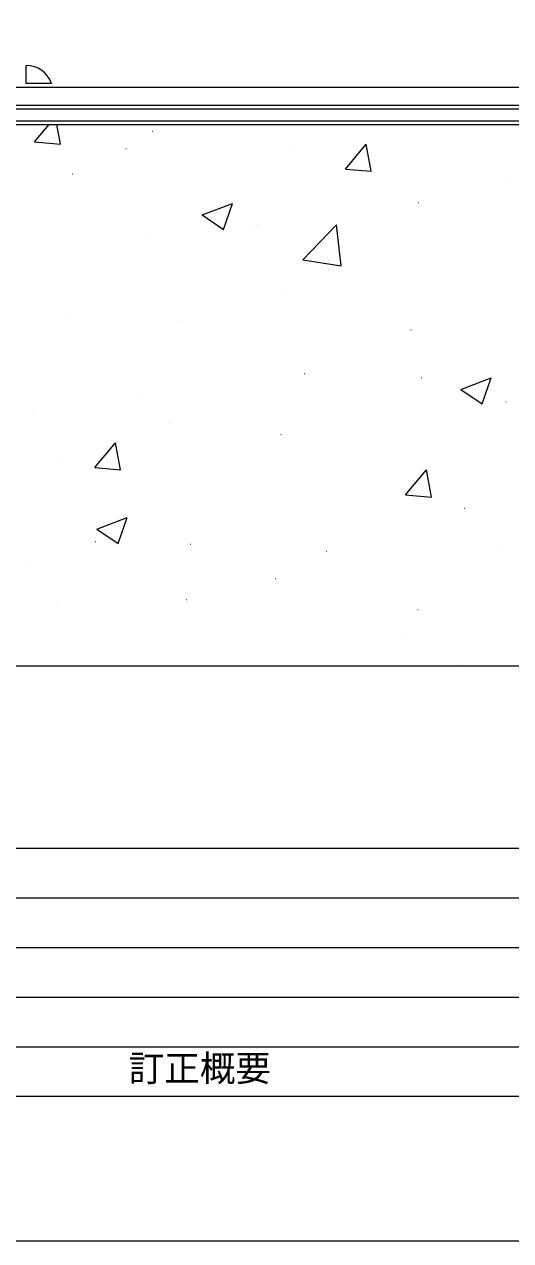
# Model space of a CAD drawing. Units: millimetres, scale not verified. Extents: x -840 to 840, y -594 to 594.
# Drawn here: x 326.5 to 461.2, y -594 to -257 of the extents above; entities that cross this region are included whole.
import ezdxf
from ezdxf.enums import TextEntityAlignment as Align

# ---------------------------------------------------------------- set-up
doc = ezdxf.new("R2010")
doc.units = ezdxf.units.MM
doc.header["$LTSCALE"] = 2
for name, color, linetype, lineweight in [('0-2_躯体', 134, 'Continuous', 9), ('0-3_輪郭線', 2, 'Continuous', 9), ('0-4_図面枠', 7, 'Continuous', 9), ('0-5_表題欄', 7, 'Continuous', 9), ('0-8_緩衝フォーム', 7, 'Continuous', 9), ('0-9_IBｼｰﾄ', 7, 'Continuous', 9), ('0-E_IBリキッド', 7, 'Continuous', 9)]:
    doc.layers.add(name, color=color, linetype=linetype, lineweight=lineweight)
doc.styles.add('ＭＳ ゴシック', font='')
doc.styles.get('ＭＳ ゴシック').set_extended_font_data('MS Gothic')

# ---------------------------------------------------------------- blocks, each defined once
blk = doc.blocks.new('T23')
at = {"layer": '0-5_表題欄'}
for p, q in [((0, 137.5), (900, 137.5)), ((0, 110), (900, 110)), ((0, 82.5), (900, 82.5)), ((0, 55), (900, 55)), ((0, 27.5), (900, 27.5)), ((0, 0), (900, 0))]:
    blk.add_line(p, q, dxfattribs=at)
at = {"layer": '0-5_表題欄', "style": 'ＭＳ ゴシック'}
blk.add_text('訂正概要', height=14.43, dxfattribs=at).set_placement((535.895, 3.977), align=Align.BOTTOM_LEFT)

msp = doc.modelspace()

# ---------------------------------------------------------------- linework, layer by layer
at = {"layer": '0-2_躯体', "color": 7}
for p, q in [((-592.559, -284.684), (487.441, -284.684)), ((-592.559, -434.684), (487.441, -434.684))]:
    msp.add_line(p, q, dxfattribs=at)
at = {"layer": '0-2_躯体'}
for p, q in [((329.357, -289.547), (333.438, -284.684)), ((336.53, -290.174), (335.517, -284.684)), ((329.357, -289.547), (336.53, -290.174)), ((361.967, -286.552), (361.987, -286.552)), ((354.667, -291.349), (354.687, -291.349)), ((400.51, -290.71), (400.53, -290.71)), ((415.428, -297.077), (421.213, -290.183)), ((422.601, -297.705), (421.213, -290.183)), ((418.726, -294.055), (418.746, -294.055)), ((339.897, -298.393), (339.917, -298.393)), ((415.428, -297.077), (422.601, -297.705)), ((460.703, -300.887), (460.723, -300.887)), ((375.759, -309.799), (384.162, -306.574)), ((381.728, -313.826), (384.162, -306.574)), ((435.721, -306.354), (435.741, -306.354)), ((375.759, -309.799), (381.728, -313.826)), ((390.273, -312.337), (390.293, -312.337)), ((390.721, -312.9), (390.741, -312.9)), ((403.627, -322.23), (412.973, -312.489)), ((414.299, -323.885), (412.973, -312.489)), ((360.232, -316.292), (360.252, -316.292)), ((403.627, -322.23), (414.299, -323.885)), ((399.051, -330.658), (399.071, -330.658)), ((338.438, -338.34), (338.458, -338.34)), ((369.55, -338.933), (369.57, -338.933)), ((433.609, -341.64), (433.629, -341.64)), ((404.152, -353.683), (404.172, -353.683)), ((436.55, -354.894), (436.57, -354.894)), ((447.388, -358.114), (455.79, -354.888)), ((453.357, -362.14), (455.79, -354.888)), ((358.705, -359.667), (358.725, -359.667)), ((447.388, -358.114), (453.357, -362.14)), ((328.664, -363.622), (328.684, -363.622)), ((459.918, -361.608), (459.938, -361.608)), ((366.567, -366.907), (366.587, -366.907)), ((397.592, -370.605), (397.612, -370.605)), ((346.007, -379.81), (351.792, -372.916)), ((353.18, -380.438), (351.792, -372.916)), ((336.979, -378.287), (336.999, -378.287)), ((346.007, -379.81), (353.18, -380.438)), ((432.079, -387.34), (437.864, -380.446)), ((439.251, -387.968), (437.864, -380.446)), ((432.079, -387.34), (439.251, -387.968)), ((346.562, -396.817), (354.964, -393.592)), ((352.531, -400.844), (354.964, -393.592)), ((448.37, -391.035), (448.39, -391.035)), ((346.562, -396.817), (352.531, -400.844)), ((346.182, -400.253), (346.202, -400.253)), ((372.584, -401.013), (372.604, -401.013)), ((410.24, -402.959), (410.26, -402.959)), ((458.459, -401.555), (458.479, -401.555)), ((327.136, -406.996), (327.156, -406.996)), ((396.133, -410.552), (396.153, -410.552)), ((371.483, -416.372), (371.503, -416.372)), ((335.52, -418.234), (335.54, -418.234)), ((435.542, -419.078), (435.562, -419.078)), ((431.595, -426.494), (431.615, -426.494)), ((446.843, -434.41), (446.863, -434.41))]:
    msp.add_line(p, q, dxfattribs=at)
at = {"layer": '0-3_輪郭線'}
msp.add_lwpolyline([(800, 554), (-800, 554), (-800, -554), (800, -554)], close=True, dxfattribs=at)
at = {"layer": '0-4_図面枠'}
msp.add_lwpolyline([(840, -594), (840, 594), (-840, 594), (-840, -594)], close=True, dxfattribs=at)
at = {"layer": '0-8_緩衝フォーム'}
for p, q in [((-592.559, -280.351), (487.441, -280.351)), ((-592.559, -283.684), (487.441, -283.684))]:
    msp.add_line(p, q, dxfattribs=at)
at = {"layer": '0-9_IBｼｰﾄ'}
for p, q in [((-299.051, -274.351), (487.441, -274.351)), ((-300.391, -279.351), (487.441, -279.351))]:
    msp.add_line(p, q, dxfattribs=at)
at = {"layer": '0-E_IBリキッド'}
for p, q in [((327.03, -273.351), (327.03, -268.351)), ((334.03, -273.351), (327.03, -273.351))]:
    msp.add_line(p, q, dxfattribs=at)
msp.add_arc((327.03, -275.751), 7.4, 18.92464, 90, dxfattribs=at)

# ---------------------------------------------------------------- block references
at = {"layer": '0-5_表題欄', "xscale": 0.5, "yscale": 0.5}
msp.add_blockref('T23', (87.5, -554), dxfattribs=at)

doc.saveas('drawing.dxf')
